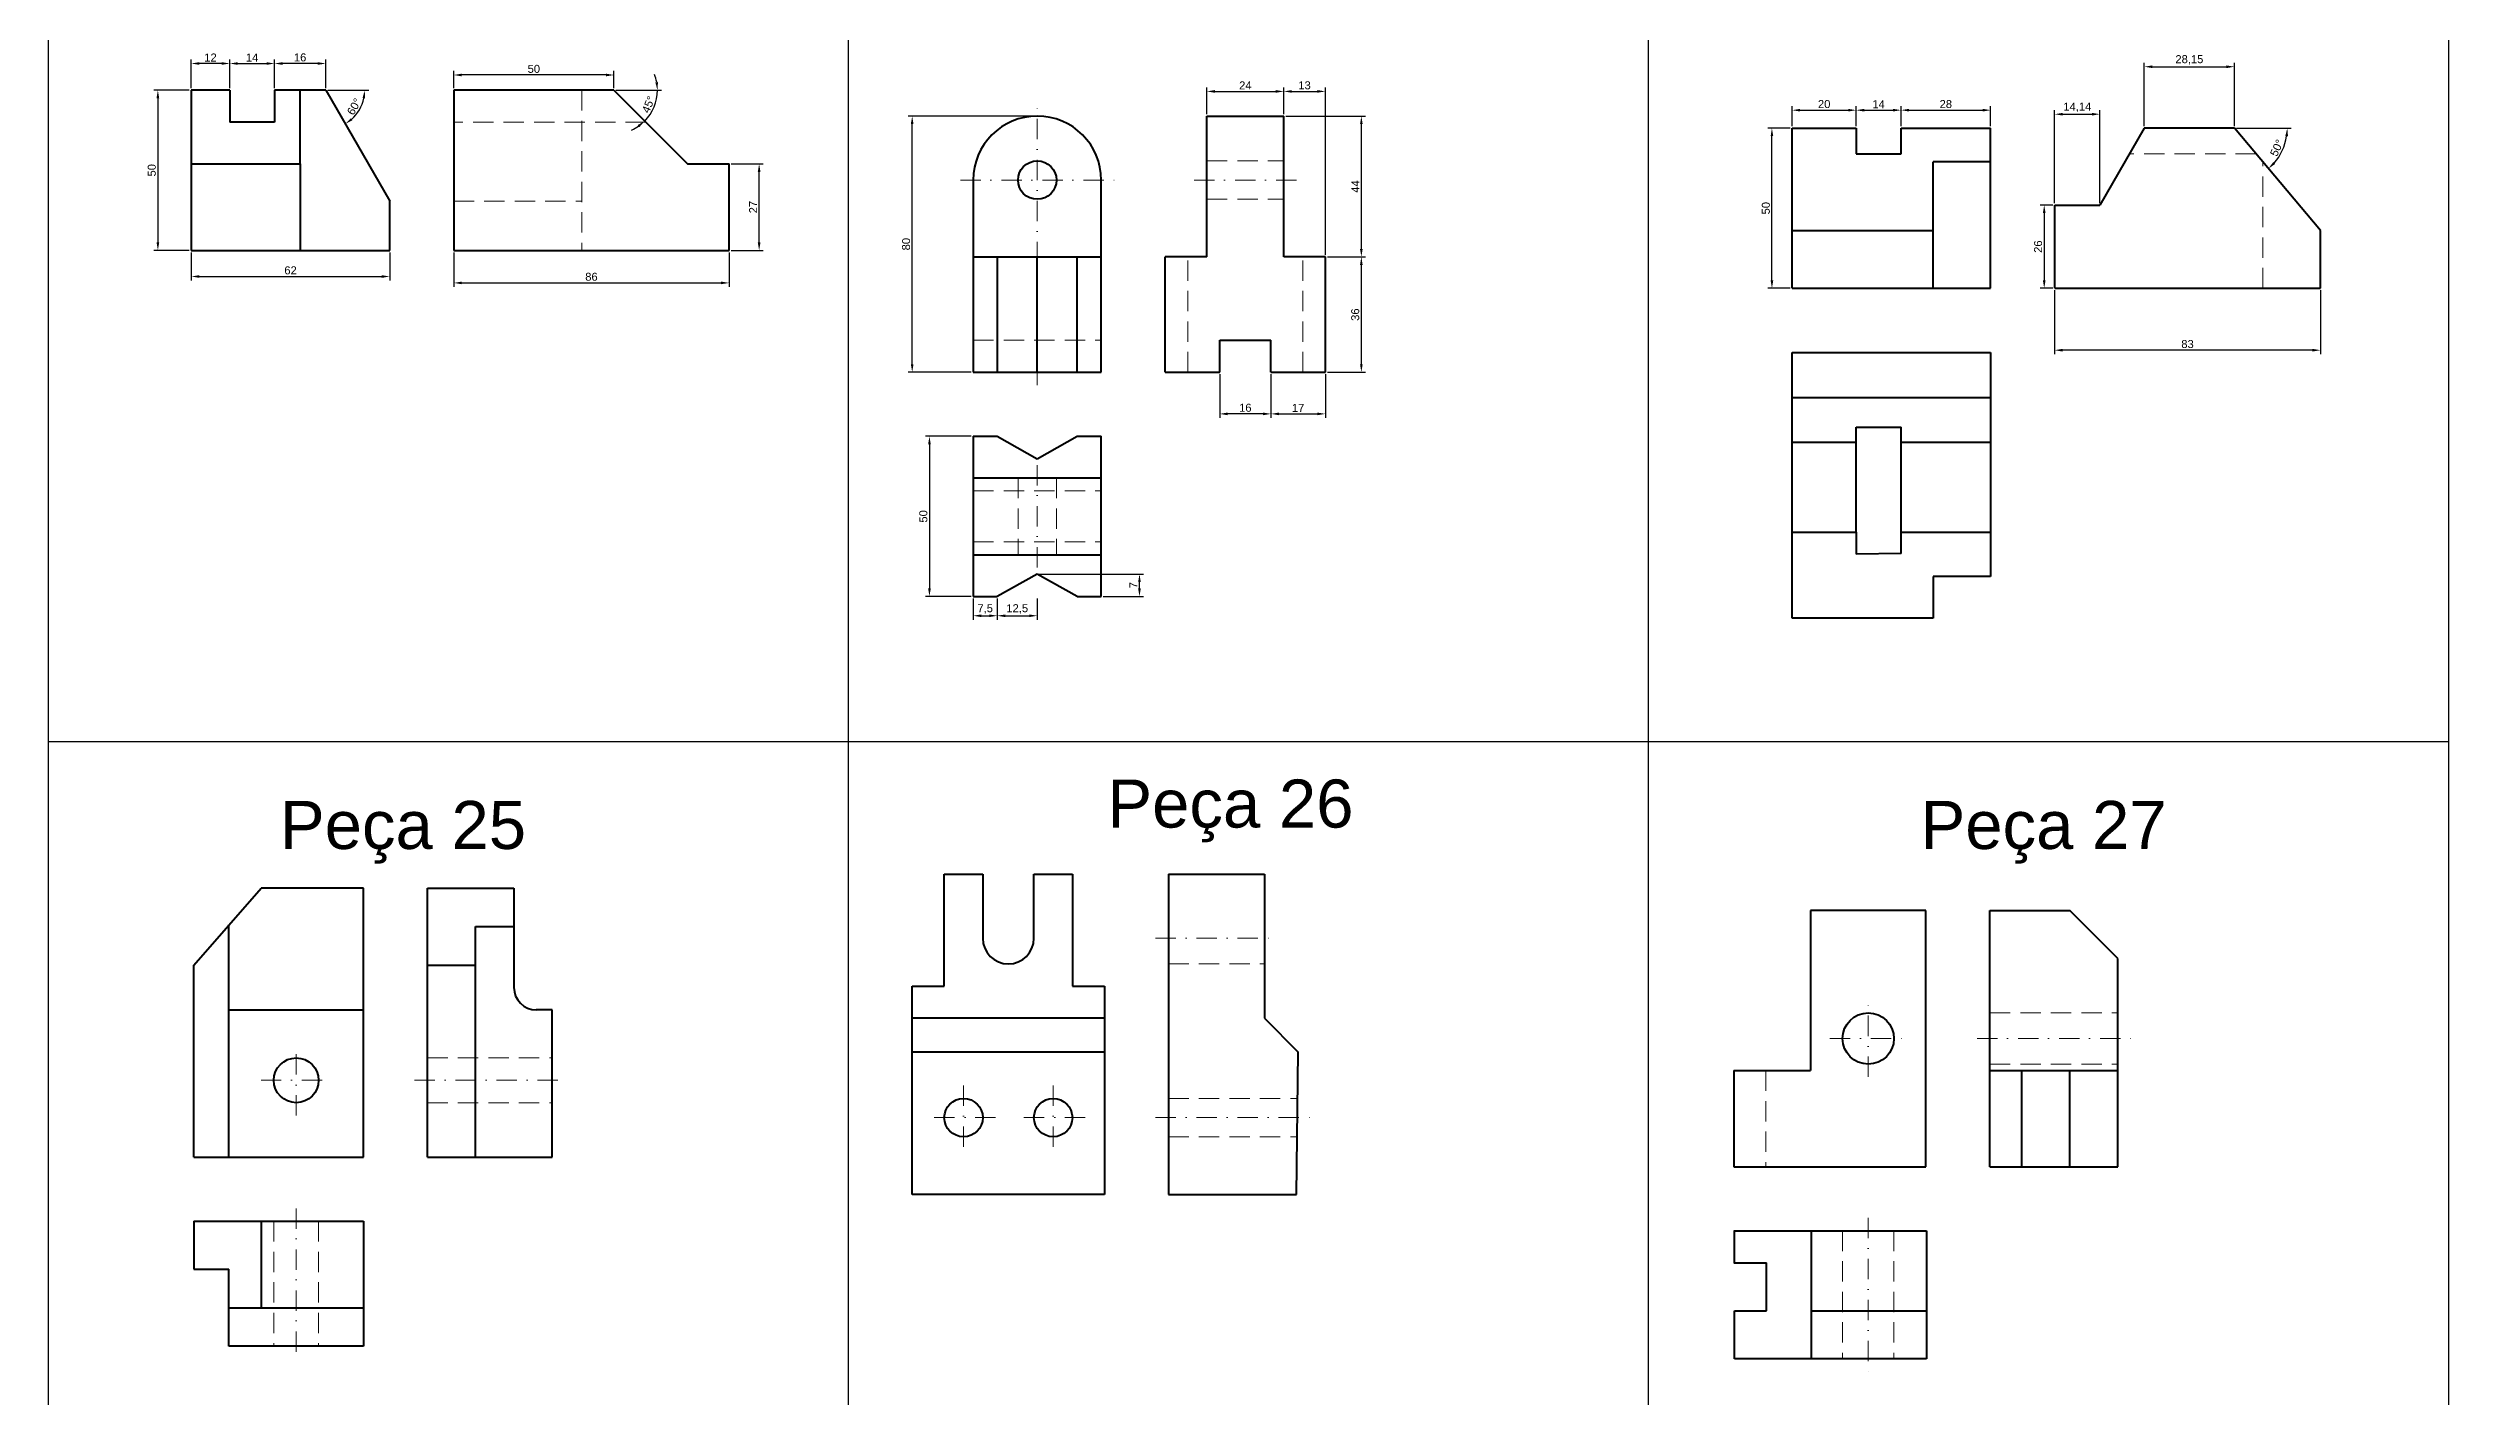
# Model space of a CAD drawing. Header units: millimetres. Extents: x 4747 to 5497, y -1036 to 2514.
# Drawn here: x 4747 to 5497, y 309 to 730 of the extents above; entities that cross this region are included whole.
import ezdxf

# ---------------------------------------------------------------- set-up
doc = ezdxf.new("R2010")
doc.units = ezdxf.units.MM
doc.linetypes.add('DASHDOT2', pattern=[12.7, 6.35, -3.175, 0, -3.175])
doc.linetypes.add('DASHED2', pattern=[9.525, 6.35, -3.175])
for name, color, linetype, lineweight in [('Cotas', 6, 'Continuous', 20), ('Linha de Centro', 20, 'DASHDOT2', 20), ('Outline', 7, 'Continuous', 40)]:
    doc.layers.add(name, color=color, linetype=linetype, lineweight=lineweight)
doc.layers.add('Linha Tracejada', color=131, linetype='DASHED2', lineweight=20, plot=False)
doc.styles.get("Standard").update_dxf_attribs({"font": 'arial.ttf'})
doc.dimstyles.new('ISO-25', dxfattribs={"dimtxt": 2.5, "dimasz": 2.5, "dimexe": 1.25, "dimexo": 0.625, "dimtad": 1, "dimtxsty": 'Standard', "dimcen": 2.5, "dimadec": 0, "dimazin": 0, "dimtfac": 1, "dimtmove": 0, "dimatfit": 3, "dimfxl": 1, "dimarcsym": 0})

# ---------------------------------------------------------------- blocks, each defined once
blk = doc.blocks.new('*D212')
at = {"layer": 'Cotas', "color": 0, "lineweight": -2, "transparency": 16777216}
for p, q in [((4791.61, 717.13), (4780.55, 717.13)), ((4781.8, 714.63), (4781.8, 669.63)), ((4791.61, 667.13), (4780.55, 667.13))]:
    blk.add_line(p, q, dxfattribs=at)
at = {"layer": 'Cotas', "color": 0, "transparency": 16777216}
for points in [[(4781.38, 714.63), (4782.22, 714.63), (4781.8, 717.13)], [(4781.38, 669.63), (4782.22, 669.63), (4781.8, 667.13)]]:
    blk.add_solid(points, dxfattribs=at)
at = {"layer": 'Defpoints', "color": 0, "transparency": 16777216}
for p in [(4792.24, 717.13), (4781.8, 667.13), (4792.24, 667.13)]:
    blk.add_point(p, dxfattribs=at)
at = {"layer": 'Cotas', "color": 0, "transparency": 16777216, "insert": (4779.9, 692.13), "char_height": 2.5, "attachment_point": 5, "rotation": 90}
blk.add_mtext('50', dxfattribs=at)
blk = doc.blocks.new('*D213')
at = {"layer": 'Cotas', "color": 0, "lineweight": -2, "transparency": 16777216}
for p, q in [((4792.24, 717.75), (4792.24, 726.71)), ((4801.74, 725.46), (4794.74, 725.46)), ((4804.24, 717.75), (4804.24, 726.71))]:
    blk.add_line(p, q, dxfattribs=at)
at = {"layer": 'Cotas', "color": 0, "transparency": 16777216}
for points in [[(4794.74, 725.88), (4794.74, 725.05), (4792.24, 725.46)], [(4801.74, 725.88), (4801.74, 725.05), (4804.24, 725.46)]]:
    blk.add_solid(points, dxfattribs=at)
at = {"layer": 'Defpoints', "color": 0, "transparency": 16777216}
for p in [(4792.24, 725.46), (4792.24, 717.13), (4804.24, 717.13)]:
    blk.add_point(p, dxfattribs=at)
at = {"layer": 'Cotas', "color": 0, "transparency": 16777216, "insert": (4798.24, 727.34), "char_height": 2.5, "attachment_point": 5}
blk.add_mtext('12', dxfattribs=at)
blk = doc.blocks.new('*D214')
at = {"layer": 'Cotas', "color": 0, "lineweight": -2, "transparency": 16777216}
for p, q in [((4804.24, 717.75), (4804.24, 726.71)), ((4806.74, 725.46), (4815.74, 725.46)), ((4818.24, 717.75), (4818.24, 726.71))]:
    blk.add_line(p, q, dxfattribs=at)
at = {"layer": 'Cotas', "color": 0, "transparency": 16777216}
for points in [[(4806.74, 725.88), (4806.74, 725.05), (4804.24, 725.46)], [(4815.74, 725.88), (4815.74, 725.05), (4818.24, 725.46)]]:
    blk.add_solid(points, dxfattribs=at)
at = {"layer": 'Defpoints', "color": 0, "transparency": 16777216}
for p in [(4818.24, 725.46), (4804.24, 717.13), (4818.24, 717.13)]:
    blk.add_point(p, dxfattribs=at)
at = {"layer": 'Cotas', "color": 0, "transparency": 16777216, "insert": (4811.24, 727.34), "char_height": 2.5, "attachment_point": 5}
blk.add_mtext('14', dxfattribs=at)
blk = doc.blocks.new('*D215')
at = {"layer": 'Cotas', "color": 0, "lineweight": -2, "transparency": 16777216}
for p, q in [((4818.24, 717.75), (4818.24, 726.71)), ((4831.74, 725.46), (4820.74, 725.46)), ((4834.24, 717.75), (4834.24, 726.71))]:
    blk.add_line(p, q, dxfattribs=at)
at = {"layer": 'Cotas', "color": 0, "transparency": 16777216}
for points in [[(4820.74, 725.88), (4820.74, 725.05), (4818.24, 725.46)], [(4831.74, 725.88), (4831.74, 725.05), (4834.24, 725.46)]]:
    blk.add_solid(points, dxfattribs=at)
at = {"layer": 'Defpoints', "color": 0, "transparency": 16777216}
for p in [(4818.24, 725.46), (4818.24, 717.13), (4834.24, 717.13)]:
    blk.add_point(p, dxfattribs=at)
at = {"layer": 'Cotas', "color": 0, "transparency": 16777216, "insert": (4826.24, 727.36), "char_height": 2.5, "attachment_point": 5}
blk.add_mtext('16', dxfattribs=at)
blk = doc.blocks.new('*D216')
at = {"layer": 'Cotas', "color": 0, "lineweight": -2, "transparency": 16777216}
blk.add_line((4834.86, 717.13), (4847.65, 717.13), dxfattribs=at)
blk.add_arc((4834.24, 717.13), 12.16, 311.80009, 348.19991, dxfattribs=at)
at = {"layer": 'Cotas', "color": 0, "transparency": 16777216}
for points in [[(4845.73, 714.68), (4846.55, 714.6), (4846.4, 717.13)], [(4842.59, 707.72), (4842.1, 708.4), (4840.32, 706.6)]]:
    blk.add_solid(points, dxfattribs=at)
at = {"layer": 'Defpoints', "color": 0, "transparency": 16777216}
for p in [(4818.24, 717.13), (4834.24, 717.13), (4834.24, 717.13), (4843.55, 709.31), (4854.24, 682.49)]:
    blk.add_point(p, dxfattribs=at)
at = {"layer": 'Cotas', "color": 0, "transparency": 16777216, "insert": (4843.12, 712), "char_height": 2.5, "attachment_point": 5, "rotation": 60}
blk.add_mtext('60°', dxfattribs=at)
blk = doc.blocks.new('*D217')
at = {"layer": 'Cotas', "color": 0, "lineweight": -2, "transparency": 16777216}
for p, q in [((4792.24, 666.5), (4792.24, 657.71)), ((4854.24, 666.5), (4854.24, 657.71)), ((4794.74, 658.96), (4851.74, 658.96))]:
    blk.add_line(p, q, dxfattribs=at)
at = {"layer": 'Cotas', "color": 0, "transparency": 16777216}
for points in [[(4794.74, 659.37), (4794.74, 658.54), (4792.24, 658.96)], [(4851.74, 659.37), (4851.74, 658.54), (4854.24, 658.96)]]:
    blk.add_solid(points, dxfattribs=at)
at = {"layer": 'Defpoints', "color": 0, "transparency": 16777216}
for p in [(4792.24, 667.13), (4854.24, 667.13), (4854.24, 658.96)]:
    blk.add_point(p, dxfattribs=at)
at = {"layer": 'Cotas', "color": 0, "transparency": 16777216, "insert": (4823.24, 660.86), "char_height": 2.5, "attachment_point": 5}
blk.add_mtext('62', dxfattribs=at)
blk = doc.blocks.new('*D218')
at = {"layer": 'Cotas', "color": 0, "lineweight": -2, "transparency": 16777216}
for p, q in [((4874.24, 717.75), (4874.24, 723.13)), ((4921.74, 721.88), (4876.74, 721.88)), ((4924.24, 717.75), (4924.24, 723.13))]:
    blk.add_line(p, q, dxfattribs=at)
at = {"layer": 'Cotas', "color": 0, "transparency": 16777216}
for points in [[(4876.74, 722.3), (4876.74, 721.46), (4874.24, 721.88)], [(4921.74, 722.3), (4921.74, 721.46), (4924.24, 721.88)]]:
    blk.add_solid(points, dxfattribs=at)
at = {"layer": 'Defpoints', "color": 0, "transparency": 16777216}
for p in [(4874.24, 721.88), (4874.24, 717.13), (4924.24, 717.13)]:
    blk.add_point(p, dxfattribs=at)
at = {"layer": 'Cotas', "color": 0, "transparency": 16777216, "insert": (4899.24, 723.78), "char_height": 2.5, "attachment_point": 5}
blk.add_mtext('50', dxfattribs=at)
blk = doc.blocks.new('*D219')
at = {"layer": 'Cotas', "color": 0, "lineweight": -2, "transparency": 16777216}
for p, q in [((4874.24, 666.5), (4874.24, 655.71)), ((4960.24, 666.5), (4960.24, 655.71)), ((4876.74, 656.96), (4957.74, 656.96))]:
    blk.add_line(p, q, dxfattribs=at)
at = {"layer": 'Cotas', "color": 0, "transparency": 16777216}
for points in [[(4876.74, 657.38), (4876.74, 656.55), (4874.24, 656.96)], [(4957.74, 657.38), (4957.74, 656.55), (4960.24, 656.96)]]:
    blk.add_solid(points, dxfattribs=at)
at = {"layer": 'Defpoints', "color": 0, "transparency": 16777216}
for p in [(4874.24, 667.13), (4960.24, 667.13), (4960.24, 656.96)]:
    blk.add_point(p, dxfattribs=at)
at = {"layer": 'Cotas', "color": 0, "transparency": 16777216, "insert": (4917.24, 658.87), "char_height": 2.5, "attachment_point": 5}
blk.add_mtext('86', dxfattribs=at)
blk = doc.blocks.new('*D222')
at = {"layer": 'Cotas', "color": 0, "lineweight": -2, "transparency": 16777216}
blk.add_line((4924.86, 717.13), (4939.09, 717.13), dxfattribs=at)
for start, end in [(10.54297, 21.08594), (315, 360), (293.91406, 304.45703)]:
    blk.add_arc((4924.24, 717.13), 13.61, start, end, dxfattribs=at)
at = {"layer": 'Cotas', "color": 0, "transparency": 16777216}
for points in [[(4938.03, 719.66), (4937.2, 719.58), (4937.84, 717.13)], [(4931.67, 706.23), (4932.2, 705.59), (4933.86, 707.51)]]:
    blk.add_solid(points, dxfattribs=at)
at = {"layer": 'Defpoints', "color": 0, "transparency": 16777216}
for p in [(4874.24, 717.13), (4924.24, 717.13), (4924.24, 717.13), (4936.02, 710.32), (4947.24, 694.13)]:
    blk.add_point(p, dxfattribs=at)
at = {"layer": 'Cotas', "color": 0, "transparency": 16777216, "insert": (4935.05, 712.65), "char_height": 2.5, "attachment_point": 5, "rotation": 67.5}
blk.add_mtext('45°', dxfattribs=at)
blk = doc.blocks.new('*D223')
at = {"layer": 'Cotas', "color": 0, "lineweight": -2, "transparency": 16777216}
for p, q in [((4960.86, 694.13), (4970.87, 694.13)), ((4969.62, 669.63), (4969.62, 691.63)), ((4960.86, 667.13), (4970.87, 667.13))]:
    blk.add_line(p, q, dxfattribs=at)
at = {"layer": 'Cotas', "color": 0, "transparency": 16777216}
for points in [[(4969.2, 691.63), (4970.04, 691.63), (4969.62, 694.13)], [(4969.2, 669.63), (4970.04, 669.63), (4969.62, 667.13)]]:
    blk.add_solid(points, dxfattribs=at)
at = {"layer": 'Defpoints', "color": 0, "transparency": 16777216}
for p in [(4960.24, 694.13), (4969.62, 694.13), (4960.24, 667.13)]:
    blk.add_point(p, dxfattribs=at)
at = {"layer": 'Cotas', "color": 0, "transparency": 16777216, "insert": (4967.74, 680.63), "char_height": 2.5, "attachment_point": 5, "rotation": 90}
blk.add_mtext('27', dxfattribs=at)
blk = doc.blocks.new('*D224')
at = {"layer": 'Cotas', "color": 0, "lineweight": -2, "transparency": 16777216}
for p, q in [((5055.87, 709.06), (5016.18, 709.06)), ((5017.43, 631.56), (5017.43, 706.56)), ((5035.87, 629.06), (5016.18, 629.06))]:
    blk.add_line(p, q, dxfattribs=at)
at = {"layer": 'Cotas', "color": 0, "transparency": 16777216}
for points in [[(5017.01, 706.56), (5017.84, 706.56), (5017.43, 709.06)], [(5017.01, 631.56), (5017.84, 631.56), (5017.43, 629.06)]]:
    blk.add_solid(points, dxfattribs=at)
at = {"layer": 'Defpoints', "color": 0, "transparency": 16777216}
for p in [(5017.43, 709.06), (5056.49, 709.06), (5036.49, 629.06)]:
    blk.add_point(p, dxfattribs=at)
at = {"layer": 'Cotas', "color": 0, "transparency": 16777216, "insert": (5015.53, 669.06), "char_height": 2.5, "attachment_point": 5, "rotation": 90}
blk.add_mtext('80', dxfattribs=at)
blk = doc.blocks.new('*D225')
at = {"layer": 'Cotas', "color": 0, "lineweight": -2, "transparency": 16777216}
for p, q in [((5147.12, 665.06), (5158.99, 665.06)), ((5157.74, 631.56), (5157.74, 662.56)), ((5147.12, 629.06), (5158.99, 629.06))]:
    blk.add_line(p, q, dxfattribs=at)
at = {"layer": 'Cotas', "color": 0, "transparency": 16777216}
for points in [[(5157.32, 662.56), (5158.15, 662.56), (5157.74, 665.06)], [(5157.32, 631.56), (5158.15, 631.56), (5157.74, 629.06)]]:
    blk.add_solid(points, dxfattribs=at)
at = {"layer": 'Defpoints', "color": 0, "transparency": 16777216}
for p in [(5146.49, 665.06), (5157.74, 665.06), (5146.49, 629.06)]:
    blk.add_point(p, dxfattribs=at)
at = {"layer": 'Cotas', "color": 0, "transparency": 16777216, "insert": (5155.84, 647.06), "char_height": 2.5, "attachment_point": 5, "rotation": 90}
blk.add_mtext('36', dxfattribs=at)
blk = doc.blocks.new('*D226')
at = {"layer": 'Cotas', "color": 0, "lineweight": -2, "transparency": 16777216}
for p, q in [((5109.49, 709.69), (5109.49, 718)), ((5111.99, 716.75), (5130.99, 716.75)), ((5133.49, 709.69), (5133.49, 718))]:
    blk.add_line(p, q, dxfattribs=at)
at = {"layer": 'Cotas', "color": 0, "transparency": 16777216}
for points in [[(5111.99, 717.17), (5111.99, 716.34), (5109.49, 716.75)], [(5130.99, 717.17), (5130.99, 716.34), (5133.49, 716.75)]]:
    blk.add_solid(points, dxfattribs=at)
at = {"layer": 'Defpoints', "color": 0, "transparency": 16777216}
for p in [(5133.49, 716.75), (5109.49, 709.06), (5133.49, 709.06)]:
    blk.add_point(p, dxfattribs=at)
at = {"layer": 'Cotas', "color": 0, "transparency": 16777216, "insert": (5121.49, 718.63), "char_height": 2.5, "attachment_point": 5}
blk.add_mtext('24', dxfattribs=at)
blk = doc.blocks.new('*D227')
at = {"layer": 'Cotas', "color": 0, "lineweight": -2, "transparency": 16777216}
for p, q in [((5134.12, 709.06), (5158.99, 709.06)), ((5157.74, 667.56), (5157.74, 706.56)), ((5147.12, 665.06), (5158.99, 665.06))]:
    blk.add_line(p, q, dxfattribs=at)
at = {"layer": 'Cotas', "color": 0, "transparency": 16777216}
for points in [[(5157.32, 706.56), (5158.15, 706.56), (5157.74, 709.06)], [(5157.32, 667.56), (5158.15, 667.56), (5157.74, 665.06)]]:
    blk.add_solid(points, dxfattribs=at)
at = {"layer": 'Defpoints', "color": 0, "transparency": 16777216}
for p in [(5133.49, 709.06), (5157.74, 709.06), (5146.49, 665.06)]:
    blk.add_point(p, dxfattribs=at)
at = {"layer": 'Cotas', "color": 0, "transparency": 16777216, "insert": (5155.86, 687.06), "char_height": 2.5, "attachment_point": 5, "rotation": 90}
blk.add_mtext('44', dxfattribs=at)
blk = doc.blocks.new('*D228')
at = {"layer": 'Cotas', "color": 0, "lineweight": -2, "transparency": 16777216}
for p, q in [((5133.49, 709.69), (5133.49, 718)), ((5135.99, 716.75), (5143.99, 716.75)), ((5146.49, 665.69), (5146.49, 718))]:
    blk.add_line(p, q, dxfattribs=at)
at = {"layer": 'Cotas', "color": 0, "transparency": 16777216}
for points in [[(5135.99, 717.17), (5135.99, 716.34), (5133.49, 716.75)], [(5143.99, 717.17), (5143.99, 716.34), (5146.49, 716.75)]]:
    blk.add_solid(points, dxfattribs=at)
at = {"layer": 'Defpoints', "color": 0, "transparency": 16777216}
for p in [(5146.49, 716.75), (5133.49, 709.06), (5146.49, 665.06)]:
    blk.add_point(p, dxfattribs=at)
at = {"layer": 'Cotas', "color": 0, "transparency": 16777216, "insert": (5139.99, 718.65), "char_height": 2.5, "attachment_point": 5}
blk.add_mtext('13', dxfattribs=at)
blk = doc.blocks.new('*D229')
at = {"layer": 'Cotas', "color": 0, "lineweight": -2, "transparency": 16777216}
for p, q in [((5129.49, 628.44), (5129.49, 614.81)), ((5146.49, 628.44), (5146.49, 614.81)), ((5131.99, 616.06), (5143.99, 616.06))]:
    blk.add_line(p, q, dxfattribs=at)
at = {"layer": 'Cotas', "color": 0, "transparency": 16777216}
for points in [[(5131.99, 616.48), (5131.99, 615.65), (5129.49, 616.06)], [(5143.99, 616.48), (5143.99, 615.65), (5146.49, 616.06)]]:
    blk.add_solid(points, dxfattribs=at)
at = {"layer": 'Defpoints', "color": 0, "transparency": 16777216}
for p in [(5129.49, 629.06), (5146.49, 629.06), (5146.49, 616.06)]:
    blk.add_point(p, dxfattribs=at)
at = {"layer": 'Cotas', "color": 0, "transparency": 16777216, "insert": (5137.99, 617.94), "char_height": 2.5, "attachment_point": 5}
blk.add_mtext('17', dxfattribs=at)
blk = doc.blocks.new('*D230')
at = {"layer": 'Cotas', "color": 0, "lineweight": -2, "transparency": 16777216}
for p, q in [((5113.49, 628.44), (5113.49, 614.81)), ((5129.49, 628.44), (5129.49, 614.81)), ((5126.99, 616.06), (5115.99, 616.06))]:
    blk.add_line(p, q, dxfattribs=at)
at = {"layer": 'Cotas', "color": 0, "transparency": 16777216}
for points in [[(5115.99, 616.48), (5115.99, 615.65), (5113.49, 616.06)], [(5126.99, 616.48), (5126.99, 615.65), (5129.49, 616.06)]]:
    blk.add_solid(points, dxfattribs=at)
at = {"layer": 'Defpoints', "color": 0, "transparency": 16777216}
for p in [(5113.49, 629.06), (5129.49, 629.06), (5113.49, 616.06)]:
    blk.add_point(p, dxfattribs=at)
at = {"layer": 'Cotas', "color": 0, "transparency": 16777216, "insert": (5121.49, 617.96), "char_height": 2.5, "attachment_point": 5}
blk.add_mtext('16', dxfattribs=at)
blk = doc.blocks.new('*D231')
at = {"layer": 'Cotas', "color": 0, "lineweight": -2, "transparency": 16777216}
for p, q in [((5035.87, 609.06), (5021.57, 609.06)), ((5022.82, 606.56), (5022.82, 561.56)), ((5035.87, 559.06), (5021.57, 559.06))]:
    blk.add_line(p, q, dxfattribs=at)
at = {"layer": 'Cotas', "color": 0, "transparency": 16777216}
for points in [[(5022.4, 606.56), (5023.24, 606.56), (5022.82, 609.06)], [(5022.4, 561.56), (5023.24, 561.56), (5022.82, 559.06)]]:
    blk.add_solid(points, dxfattribs=at)
at = {"layer": 'Defpoints', "color": 0, "transparency": 16777216}
for p in [(5036.49, 609.06), (5022.82, 559.06), (5036.49, 559.06)]:
    blk.add_point(p, dxfattribs=at)
at = {"layer": 'Cotas', "color": 0, "transparency": 16777216, "insert": (5020.92, 584.06), "char_height": 2.5, "attachment_point": 5, "rotation": 90}
blk.add_mtext('50', dxfattribs=at)
blk = doc.blocks.new('*D232')
at = {"layer": 'Cotas', "color": 0, "lineweight": -2, "transparency": 16777216}
for p, q in [((5036.49, 558.44), (5036.49, 551.78)), ((5043.99, 558.44), (5043.99, 551.78)), ((5038.99, 553.03), (5041.49, 553.03))]:
    blk.add_line(p, q, dxfattribs=at)
at = {"layer": 'Cotas', "color": 0, "transparency": 16777216}
for points in [[(5038.99, 553.44), (5038.99, 552.61), (5036.49, 553.03)], [(5041.49, 553.44), (5041.49, 552.61), (5043.99, 553.03)]]:
    blk.add_solid(points, dxfattribs=at)
at = {"layer": 'Defpoints', "color": 0, "transparency": 16777216}
for p in [(5036.49, 559.06), (5043.99, 559.06), (5043.99, 553.03)]:
    blk.add_point(p, dxfattribs=at)
at = {"layer": 'Cotas', "color": 0, "transparency": 16777216, "insert": (5040.24, 555.15), "char_height": 2.5, "attachment_point": 5}
blk.add_mtext('7,5', dxfattribs=at)
blk = doc.blocks.new('*D234')
at = {"layer": 'Cotas', "color": 0, "lineweight": -2, "transparency": 16777216}
for p, q in [((5057.12, 566.06), (5089.68, 566.06)), ((5088.43, 561.56), (5088.43, 563.56)), ((5077.12, 559.06), (5089.68, 559.06))]:
    blk.add_line(p, q, dxfattribs=at)
at = {"layer": 'Cotas', "color": 0, "transparency": 16777216}
for points in [[(5088.01, 563.56), (5088.84, 563.56), (5088.43, 566.06)], [(5088.01, 561.56), (5088.84, 561.56), (5088.43, 559.06)]]:
    blk.add_solid(points, dxfattribs=at)
at = {"layer": 'Defpoints', "color": 0, "transparency": 16777216}
for p in [(5056.49, 566.06), (5088.43, 566.06), (5076.49, 559.06)]:
    blk.add_point(p, dxfattribs=at)
at = {"layer": 'Cotas', "color": 0, "transparency": 16777216, "insert": (5086.55, 562.56), "char_height": 2.5, "attachment_point": 5, "rotation": 90}
blk.add_mtext('7', dxfattribs=at)
blk = doc.blocks.new('*D235')
at = {"layer": 'Cotas', "color": 0, "lineweight": -2, "transparency": 16777216}
for p, q in [((5043.99, 558.44), (5043.99, 551.78)), ((5056.49, 558.44), (5056.49, 551.78)), ((5046.49, 553.03), (5053.99, 553.03))]:
    blk.add_line(p, q, dxfattribs=at)
at = {"layer": 'Cotas', "color": 0, "transparency": 16777216}
for points in [[(5046.49, 553.44), (5046.49, 552.61), (5043.99, 553.03)], [(5053.99, 553.44), (5053.99, 552.61), (5056.49, 553.03)]]:
    blk.add_solid(points, dxfattribs=at)
at = {"layer": 'Defpoints', "color": 0, "transparency": 16777216}
for p in [(5043.99, 559.06), (5056.49, 559.06), (5056.49, 553.03)]:
    blk.add_point(p, dxfattribs=at)
at = {"layer": 'Cotas', "color": 0, "transparency": 16777216, "insert": (5050.24, 555.15), "char_height": 2.5, "attachment_point": 5}
blk.add_mtext('12,5', dxfattribs=at)
blk = doc.blocks.new('*D236')
at = {"layer": 'Cotas', "color": 0, "lineweight": -2, "transparency": 16777216}
for p, q in [((5291.69, 705.28), (5284.74, 705.28)), ((5285.99, 657.78), (5285.99, 702.78)), ((5291.69, 655.28), (5284.74, 655.28))]:
    blk.add_line(p, q, dxfattribs=at)
at = {"layer": 'Cotas', "color": 0, "transparency": 16777216}
for points in [[(5285.58, 702.78), (5286.41, 702.78), (5285.99, 705.28)], [(5285.58, 657.78), (5286.41, 657.78), (5285.99, 655.28)]]:
    blk.add_solid(points, dxfattribs=at)
at = {"layer": 'Defpoints', "color": 0, "transparency": 16777216}
for p in [(5285.99, 705.28), (5292.31, 705.28), (5292.31, 655.28)]:
    blk.add_point(p, dxfattribs=at)
at = {"layer": 'Cotas', "color": 0, "transparency": 16777216, "insert": (5284.09, 680.28), "char_height": 2.5, "attachment_point": 5, "rotation": 90}
blk.add_mtext('50', dxfattribs=at)
blk = doc.blocks.new('*D237')
at = {"layer": 'Cotas', "color": 0, "lineweight": -2, "transparency": 16777216}
for p, q in [((5292.31, 705.9), (5292.31, 712.14)), ((5294.81, 710.89), (5309.81, 710.89)), ((5312.31, 705.9), (5312.31, 712.14))]:
    blk.add_line(p, q, dxfattribs=at)
at = {"layer": 'Cotas', "color": 0, "transparency": 16777216}
for points in [[(5294.81, 711.31), (5294.81, 710.48), (5292.31, 710.89)], [(5309.81, 711.31), (5309.81, 710.48), (5312.31, 710.89)]]:
    blk.add_solid(points, dxfattribs=at)
at = {"layer": 'Defpoints', "color": 0, "transparency": 16777216}
for p in [(5292.31, 705.28), (5312.31, 710.89), (5312.31, 705.28)]:
    blk.add_point(p, dxfattribs=at)
at = {"layer": 'Cotas', "color": 0, "transparency": 16777216, "insert": (5302.31, 712.79), "char_height": 2.5, "attachment_point": 5}
blk.add_mtext('20', dxfattribs=at)
blk = doc.blocks.new('*D238')
at = {"layer": 'Cotas', "color": 0, "lineweight": -2, "transparency": 16777216}
for p, q in [((5312.31, 705.9), (5312.31, 712.14)), ((5314.81, 710.89), (5323.81, 710.89)), ((5326.31, 705.9), (5326.31, 712.14))]:
    blk.add_line(p, q, dxfattribs=at)
at = {"layer": 'Cotas', "color": 0, "transparency": 16777216}
for points in [[(5314.81, 711.31), (5314.81, 710.48), (5312.31, 710.89)], [(5323.81, 711.31), (5323.81, 710.48), (5326.31, 710.89)]]:
    blk.add_solid(points, dxfattribs=at)
at = {"layer": 'Defpoints', "color": 0, "transparency": 16777216}
for p in [(5312.31, 705.28), (5326.31, 710.89), (5326.31, 705.28)]:
    blk.add_point(p, dxfattribs=at)
at = {"layer": 'Cotas', "color": 0, "transparency": 16777216, "insert": (5319.31, 712.77), "char_height": 2.5, "attachment_point": 5}
blk.add_mtext('14', dxfattribs=at)
blk = doc.blocks.new('*D239')
at = {"layer": 'Cotas', "color": 0, "lineweight": -2, "transparency": 16777216}
for p, q in [((5326.31, 705.9), (5326.31, 712.14)), ((5328.81, 710.89), (5351.81, 710.89)), ((5354.31, 705.9), (5354.31, 712.14))]:
    blk.add_line(p, q, dxfattribs=at)
at = {"layer": 'Cotas', "color": 0, "transparency": 16777216}
for points in [[(5328.81, 711.31), (5328.81, 710.48), (5326.31, 710.89)], [(5351.81, 711.31), (5351.81, 710.48), (5354.31, 710.89)]]:
    blk.add_solid(points, dxfattribs=at)
at = {"layer": 'Defpoints', "color": 0, "transparency": 16777216}
for p in [(5326.31, 705.28), (5354.31, 710.89), (5354.31, 705.28)]:
    blk.add_point(p, dxfattribs=at)
at = {"layer": 'Cotas', "color": 0, "transparency": 16777216, "insert": (5340.31, 712.79), "char_height": 2.5, "attachment_point": 5}
blk.add_mtext('28', dxfattribs=at)
blk = doc.blocks.new('*D240')
at = {"layer": 'Cotas', "color": 0, "lineweight": -2, "transparency": 16777216}
for p, q in [((5402.31, 705.9), (5402.31, 725.71)), ((5404.81, 724.46), (5427.96, 724.46)), ((5430.46, 705.9), (5430.46, 725.71))]:
    blk.add_line(p, q, dxfattribs=at)
at = {"layer": 'Cotas', "color": 0, "transparency": 16777216}
for points in [[(5404.81, 724.87), (5404.81, 724.04), (5402.31, 724.46)], [(5427.96, 724.87), (5427.96, 724.04), (5430.46, 724.46)]]:
    blk.add_solid(points, dxfattribs=at)
at = {"layer": 'Defpoints', "color": 0, "transparency": 16777216}
for p in [(5430.46, 724.46), (5402.31, 705.28), (5430.46, 705.28)]:
    blk.add_point(p, dxfattribs=at)
at = {"layer": 'Cotas', "color": 0, "transparency": 16777216, "insert": (5416.39, 726.59), "char_height": 2.5, "attachment_point": 5}
blk.add_mtext('28,15', dxfattribs=at)
blk = doc.blocks.new('*D243')
at = {"layer": 'Cotas', "color": 0, "lineweight": -2, "transparency": 16777216}
blk.add_line((5431.09, 705.28), (5448.23, 705.28), dxfattribs=at)
blk.add_arc((5430.46, 705.28), 16.51, 318.68305, 351.31695, dxfattribs=at)
at = {"layer": 'Cotas', "color": 0, "transparency": 16777216}
for points in [[(5446.37, 702.82), (5447.2, 702.76), (5446.98, 705.28)], [(5443.16, 694.08), (5442.57, 694.68), (5441.08, 692.63)]]:
    blk.add_solid(points, dxfattribs=at)
at = {"layer": 'Defpoints', "color": 0, "transparency": 16777216}
for p in [(5402.31, 705.28), (5430.46, 705.28), (5430.46, 705.28), (5444.26, 696.21), (5457.31, 673.28)]:
    blk.add_point(p, dxfattribs=at)
at = {"layer": 'Cotas', "color": 0, "transparency": 16777216, "insert": (5443.71, 699.11), "char_height": 2.5, "attachment_point": 5, "rotation": 65}
blk.add_mtext('50°', dxfattribs=at)
blk = doc.blocks.new('*D244')
at = {"layer": 'Cotas', "color": 0, "lineweight": -2, "transparency": 16777216}
for p, q in [((5373.69, 681.28), (5369.79, 681.28)), ((5371.04, 678.78), (5371.04, 657.78)), ((5373.69, 655.28), (5369.79, 655.28))]:
    blk.add_line(p, q, dxfattribs=at)
at = {"layer": 'Cotas', "color": 0, "transparency": 16777216}
for points in [[(5370.63, 678.78), (5371.46, 678.78), (5371.04, 681.28)], [(5370.63, 657.78), (5371.46, 657.78), (5371.04, 655.28)]]:
    blk.add_solid(points, dxfattribs=at)
at = {"layer": 'Defpoints', "color": 0, "transparency": 16777216}
for p in [(5374.31, 681.28), (5371.04, 655.28), (5374.31, 655.28)]:
    blk.add_point(p, dxfattribs=at)
at = {"layer": 'Cotas', "color": 0, "transparency": 16777216, "insert": (5369.14, 668.28), "char_height": 2.5, "attachment_point": 5, "rotation": 90}
blk.add_mtext('26', dxfattribs=at)
blk = doc.blocks.new('*D245')
at = {"layer": 'Cotas', "color": 0, "lineweight": -2, "transparency": 16777216}
for p, q in [((5374.31, 654.65), (5374.31, 634.7)), ((5457.31, 654.65), (5457.31, 634.7)), ((5454.81, 635.95), (5376.81, 635.95))]:
    blk.add_line(p, q, dxfattribs=at)
at = {"layer": 'Cotas', "color": 0, "transparency": 16777216}
for points in [[(5376.81, 636.37), (5376.81, 635.53), (5374.31, 635.95)], [(5454.81, 636.37), (5454.81, 635.53), (5457.31, 635.95)]]:
    blk.add_solid(points, dxfattribs=at)
at = {"layer": 'Defpoints', "color": 0, "transparency": 16777216}
for p in [(5374.31, 655.28), (5457.31, 655.28), (5374.31, 635.95)]:
    blk.add_point(p, dxfattribs=at)
at = {"layer": 'Cotas', "color": 0, "transparency": 16777216, "insert": (5415.81, 637.85), "char_height": 2.5, "attachment_point": 5}
blk.add_mtext('83', dxfattribs=at)
blk = doc.blocks.new('*D246')
at = {"layer": 'Cotas', "color": 0, "lineweight": -2, "transparency": 16777216}
for p, q in [((5374.31, 681.9), (5374.31, 710.89)), ((5376.81, 709.64), (5385.96, 709.64)), ((5388.46, 681.9), (5388.46, 710.89))]:
    blk.add_line(p, q, dxfattribs=at)
at = {"layer": 'Cotas', "color": 0, "transparency": 16777216}
for points in [[(5376.81, 710.05), (5376.81, 709.22), (5374.31, 709.64)], [(5385.96, 710.05), (5385.96, 709.22), (5388.46, 709.64)]]:
    blk.add_solid(points, dxfattribs=at)
at = {"layer": 'Defpoints', "color": 0, "transparency": 16777216}
for p in [(5388.46, 709.64), (5374.31, 681.28), (5388.46, 681.28)]:
    blk.add_point(p, dxfattribs=at)
at = {"layer": 'Cotas', "color": 0, "transparency": 16777216, "insert": (5381.39, 711.77), "char_height": 2.5, "attachment_point": 5}
blk.add_mtext('14,14', dxfattribs=at)

msp = doc.modelspace()

# ---------------------------------------------------------------- linework, layer by layer
for p, q in [((4747.484, 763.772), (4747.484, 513.772)), ((4997.484, 513.772), (4997.484, 763.772)), ((5247.484, 513.772), (5247.484, 763.772)), ((5497.484, 513.772), (5497.484, 763.772)), ((4747.484, 513.772), (4997.484, 513.772)), ((4747.484, 513.772), (4747.484, 263.772)), ((4997.484, 513.772), (5247.484, 513.772)), ((4997.484, 263.772), (4997.484, 513.772)), ((5247.484, 513.772), (5497.484, 513.772)), ((5247.484, 263.772), (5247.484, 513.772)), ((5497.484, 263.772), (5497.484, 513.772))]:
    msp.add_line(p, q)
at = {"layer": 'Linha de Centro'}
for p, q in [((5056.494, 625.061), (5056.494, 713.061)), ((5032.494, 689.061), (5080.494, 689.061)), ((5105.494, 689.061), (5137.494, 689.061)), ((5056.494, 600.061), (5056.494, 568.061)), ((5093.467, 452.328), (5131.467, 452.328)), ((5316.082, 409.01), (5316.082, 433.01)), ((5304.082, 421.01), (5328.082, 421.01)), ((5350.082, 421.01), (5398.082, 421.01)), ((4825.014, 396.974), (4825.014, 418.974)), ((4814.014, 407.974), (4836.014, 407.974)), ((4862.014, 407.974), (4909.014, 407.974)), ((5033.467, 406.328), (5033.467, 386.328)), ((5061.467, 406.328), (5061.467, 386.328)), ((5043.467, 396.328), (5023.467, 396.328)), ((5071.467, 396.328), (5051.467, 396.328)), ((5093.467, 396.328), (5141.764, 396.328)), ((4825.014, 367.974), (4825.014, 320.974)), ((5316.082, 365.01), (5316.082, 317.01))]:
    msp.add_line(p, q, dxfattribs=at)
at = {"layer": 'Linha Tracejada'}
for p, q in [((4914.236, 717.128), (4914.236, 667.128)), ((4934.236, 707.128), (4874.236, 707.128)), ((5109.494, 695.061), (5133.494, 695.061)), ((5437.176, 697.28), (5397.696, 697.28)), ((5439.314, 655.28), (5439.314, 694.731)), ((5109.494, 683.061), (5133.494, 683.061)), ((4874.236, 682.486), (4914.236, 682.486)), ((5103.494, 629.061), (5103.494, 665.061)), ((5139.494, 629.061), (5139.494, 665.061)), ((5036.494, 639.061), (5076.494, 639.061)), ((5050.494, 596.061), (5050.494, 572.061)), ((5062.494, 596.061), (5062.494, 572.061)), ((5036.494, 592.061), (5076.494, 592.061)), ((5036.494, 576.061), (5076.494, 576.061)), ((5097.467, 444.328), (5127.467, 444.328)), ((5354.082, 429.01), (5394.082, 429.01)), ((4866.014, 414.974), (4905.014, 414.974)), ((5354.082, 413.01), (5394.082, 413.01)), ((5284.082, 411.01), (5284.082, 381.01)), ((4866.014, 400.974), (4905.014, 400.974)), ((5097.467, 402.328), (5137.839, 402.328)), ((5097.467, 390.328), (5137.69, 390.328)), ((4818.014, 363.974), (4818.014, 324.974)), ((4832.014, 363.974), (4832.014, 324.974)), ((5308.082, 361.01), (5308.082, 321.01)), ((5324.082, 361.01), (5324.082, 321.01))]:
    msp.add_line(p, q, dxfattribs=at)
at = {"layer": 'Outline'}
for p, q in [((4792.236, 717.128), (4792.236, 667.128)), ((4804.236, 717.128), (4792.236, 717.128)), ((4804.236, 717.128), (4804.236, 707.128)), ((4834.236, 717.128), (4818.236, 717.128)), ((4818.236, 717.128), (4818.236, 707.128)), ((4826.236, 694.128), (4826.236, 717.128)), ((4834.236, 717.128), (4854.236, 682.486)), ((4874.236, 717.128), (4874.236, 667.128)), ((4924.236, 717.128), (4874.236, 717.128)), ((4924.236, 717.128), (4947.236, 694.128)), ((4818.236, 707.128), (4804.236, 707.128)), ((5109.494, 709.061), (5133.494, 709.061)), ((5109.494, 665.061), (5109.494, 709.061)), ((5133.494, 665.061), (5133.494, 709.061)), ((5292.314, 655.28), (5292.314, 705.28)), ((5292.314, 705.28), (5312.314, 705.28)), ((5312.314, 705.28), (5312.314, 697.28)), ((5326.314, 697.28), (5326.314, 705.28)), ((5326.314, 705.28), (5354.314, 705.28)), ((5354.314, 655.28), (5354.314, 705.28)), ((5402.314, 705.28), (5388.458, 681.28)), ((5430.463, 705.28), (5402.314, 705.28)), ((5457.314, 673.28), (5430.463, 705.28)), ((4792.236, 694.128), (4826.236, 694.128)), ((4826.236, 694.128), (4826.236, 667.128)), ((4947.236, 694.128), (4960.236, 694.128)), ((4960.236, 667.128), (4960.236, 694.128)), ((5312.314, 697.28), (5326.314, 697.28)), ((5354.314, 694.731), (5336.314, 694.731)), ((5336.314, 673.28), (5336.314, 694.731)), ((5036.494, 689.061), (5036.494, 629.061)), ((5076.494, 629.061), (5076.494, 689.061)), ((4854.236, 667.128), (4854.236, 682.486)), ((5374.314, 655.28), (5374.314, 681.28)), ((5374.314, 681.28), (5388.458, 681.28)), ((5292.314, 673.28), (5336.314, 673.28)), ((5336.314, 655.28), (5336.314, 673.28)), ((5457.314, 655.28), (5457.314, 673.28)), ((4792.236, 667.128), (4854.236, 667.128)), ((4874.236, 667.128), (4960.236, 667.128)), ((5036.494, 665.061), (5076.494, 665.061)), ((5043.994, 665.061), (5043.994, 629.061)), ((5056.494, 629.061), (5056.494, 665.061)), ((5068.994, 629.061), (5068.994, 665.061)), ((5096.494, 629.061), (5096.494, 665.061)), ((5109.494, 665.061), (5096.494, 665.061)), ((5146.494, 665.061), (5133.494, 665.061)), ((5146.494, 629.061), (5146.494, 665.061)), ((5292.314, 655.28), (5354.314, 655.28)), ((5374.314, 655.28), (5457.314, 655.28)), ((5113.494, 629.061), (5113.494, 639.061)), ((5113.494, 639.061), (5129.494, 639.061)), ((5129.494, 629.061), (5129.494, 639.061)), ((5292.314, 635.28), (5354.314, 635.28)), ((5292.314, 552.28), (5292.314, 635.28)), ((5354.314, 635.28), (5354.314, 565.28)), ((5036.494, 629.061), (5076.494, 629.061)), ((5096.494, 629.061), (5113.494, 629.061)), ((5129.494, 629.061), (5146.494, 629.061)), ((5292.314, 621.136), (5354.314, 621.136)), ((5036.494, 609.061), (5043.994, 609.061)), ((5036.494, 609.061), (5036.494, 559.061)), ((5043.994, 609.061), (5056.494, 602.061)), ((5056.494, 602.061), (5068.994, 609.061)), ((5068.994, 609.061), (5076.494, 609.061)), ((5076.494, 559.061), (5076.494, 609.061)), ((5312.314, 579.131), (5312.314, 611.899)), ((5312.314, 611.899), (5326.314, 611.899)), ((5326.314, 572.418), (5326.314, 611.899)), ((5292.314, 607.28), (5312.314, 607.28)), ((5326.314, 607.28), (5354.314, 607.28)), ((5036.494, 596.061), (5076.494, 596.061)), ((5292.314, 579.131), (5312.314, 579.131)), ((5312.314, 579.131), (5312.314, 572.267)), ((5326.314, 579.131), (5354.314, 579.131)), ((5036.494, 572.061), (5076.494, 572.061)), ((5326.314, 572.418), (5312.314, 572.267)), ((5056.494, 566.061), (5043.994, 559.061)), ((5068.994, 559.061), (5056.494, 566.061)), ((5336.314, 565.28), (5336.314, 552.28)), ((5354.314, 565.28), (5336.314, 565.28)), ((5036.494, 559.061), (5043.994, 559.061)), ((5068.994, 559.061), (5076.494, 559.061)), ((5336.314, 552.28), (5292.314, 552.28)), ((4793.014, 443.974), (4814.014, 467.974)), ((4846.014, 467.974), (4814.014, 467.974)), ((4846.014, 383.974), (4846.014, 467.974)), ((4866.014, 383.974), (4866.014, 467.974)), ((4866.014, 467.974), (4893.014, 467.974)), ((4893.014, 467.974), (4893.014, 436.974)), ((5027.467, 437.328), (5027.467, 472.328)), ((5027.467, 472.328), (5039.467, 472.328)), ((5039.467, 472.328), (5039.467, 452.328)), ((5055.467, 452.328), (5055.467, 472.328)), ((5055.467, 472.328), (5067.467, 472.328)), ((5067.467, 472.328), (5067.467, 437.328)), ((5097.467, 472.328), (5097.467, 372.328)), ((5097.467, 472.328), (5127.467, 472.328)), ((5127.467, 472.328), (5127.467, 427.328)), ((5334.082, 461.01), (5298.082, 461.01)), ((5298.082, 461.01), (5298.082, 411.01)), ((5334.082, 381.01), (5334.082, 461.01)), ((5354.082, 381.01), (5354.082, 461.01)), ((5354.082, 461.01), (5379.082, 461.01)), ((5394.082, 446.01), (5379.082, 461.01)), ((4803.514, 455.974), (4804.014, 455.974)), ((4804.014, 383.974), (4804.014, 456.545)), ((4881.014, 383.974), (4881.014, 455.974)), ((4881.014, 455.974), (4893.014, 455.974)), ((4793.014, 383.974), (4793.014, 443.974)), ((4866.014, 443.974), (4881.014, 443.974)), ((5394.082, 381.01), (5394.082, 446.01)), ((5017.467, 372.328), (5017.467, 437.328)), ((5017.467, 437.328), (5027.467, 437.328)), ((5067.467, 437.328), (5077.467, 437.328)), ((5077.467, 437.328), (5077.467, 372.328)), ((4804.014, 429.974), (4846.014, 429.974)), ((4905.014, 429.974), (4900.014, 429.974)), ((4905.014, 383.974), (4905.014, 429.974)), ((5077.467, 427.328), (5017.467, 427.328)), ((5127.467, 427.328), (5138.018, 416.777)), ((5077.467, 416.777), (5017.467, 416.777)), ((5137.467, 372.328), (5138.018, 416.777)), ((5274.082, 411.01), (5274.082, 381.01)), ((5274.082, 411.01), (5298.082, 411.01)), ((5354.082, 411.01), (5394.082, 411.01)), ((5364.082, 381.01), (5364.082, 411.01)), ((5379.082, 381.01), (5379.082, 411.01)), ((4793.014, 383.974), (4846.014, 383.974)), ((4866.014, 383.974), (4905.014, 383.974)), ((5274.082, 381.01), (5334.082, 381.01)), ((5354.082, 381.01), (5394.082, 381.01)), ((5077.467, 372.328), (5017.467, 372.328)), ((5097.467, 372.328), (5137.467, 372.328)), ((4793.014, 363.974), (4846.014, 363.974)), ((4793.014, 363.974), (4793.014, 348.974)), ((4814.014, 363.974), (4814.014, 336.974)), ((4846.014, 363.974), (4846.014, 324.974)), ((5274.082, 361.01), (5274.274, 361.01)), ((5274.274, 361.01), (5334.274, 361.01)), ((5274.274, 351.01), (5274.274, 361.01)), ((5298.274, 361.01), (5298.274, 321.01)), ((5334.274, 361.01), (5334.274, 321.01)), ((4793.014, 348.974), (4804.014, 348.974)), ((4804.014, 324.974), (4804.014, 348.974)), ((5274.082, 351.01), (5274.274, 351.01)), ((5274.274, 351.01), (5284.274, 351.01)), ((5284.274, 336.01), (5284.274, 351.01)), ((4804.014, 336.974), (4846.014, 336.974)), ((5274.274, 321.01), (5274.274, 336.01)), ((5274.274, 336.01), (5284.274, 336.01)), ((5298.274, 336.01), (5334.274, 336.01)), ((4846.014, 324.974), (4804.014, 324.974)), ((5334.274, 321.01), (5274.274, 321.01))]:
    msp.add_line(p, q, dxfattribs=at)
for centre, radius in [((5056.494, 689.061), 6), ((5316.082, 421.01), 8), ((4825.014, 407.974), 7), ((5033.467, 396.328), 6), ((5061.467, 396.328), 6)]:
    msp.add_circle(centre, radius, dxfattribs=at)
for centre, radius, start, end in [((5056.494, 689.061), 20, 0, 180), ((5047.467, 452.328), 8, 180, 0), ((4900.014, 436.974), 7, 180, 270)]:
    msp.add_arc(centre, radius, start, end, dxfattribs=at)

# ---------------------------------------------------------------- texts
at = {"layer": 'Outline', "char_height": 15, "attachment_point": 1}
for s, insert in [('Peça 25', (4819.931, 495.208)), ('Peça 26', (5078.4, 501.891)), ('Peça 27', (5332.412, 495.208))]:
    msp.add_mtext_dynamic_manual_height_columns(s, width=109.36013, gutter_width=12.5, heights=[0], dxfattribs=dict(at, insert=insert))

# ---------------------------------------------------------------- dimensions: what is measured, and where the dimension line sits
at = {"layer": 'Cotas'}
for base, p1, p2, picture, middle in [((4792.236, 725.463), (4804.236, 717.128), (4792.236, 717.128), '*D213', (4798.236, 727.343)), ((4818.236, 725.463), (4804.236, 717.128), (4818.236, 717.128), '*D214', (4811.236, 727.343)), ((4818.236, 725.463), (4834.236, 717.128), (4818.236, 717.128), '*D215', (4826.236, 727.365)), ((5430.463, 724.458), (5402.314, 705.28), (5430.463, 705.28), '*D240', (5416.389, 726.585)), ((4874.236, 721.88), (4924.236, 717.128), (4874.236, 717.128), '*D218', (4899.236, 723.782)), ((5133.494, 716.752), (5109.494, 709.061), (5133.494, 709.061), '*D226', (5121.494, 718.632)), ((5146.494, 716.752), (5133.494, 709.061), (5146.494, 665.061), '*D228', (5139.994, 718.654)), ((5312.314, 710.892), (5292.314, 705.28), (5312.314, 705.28), '*D237', (5302.314, 712.794)), ((5326.314, 710.892), (5312.314, 705.28), (5326.314, 705.28), '*D238', (5319.314, 712.772)), ((5354.314, 710.892), (5326.314, 705.28), (5354.314, 705.28), '*D239', (5340.314, 712.794)), ((5388.458, 709.638), (5374.314, 681.28), (5388.458, 681.28), '*D246', (5381.386, 711.765)), ((4854.236, 658.957), (4792.236, 667.128), (4854.236, 667.128), '*D217', (4823.236, 660.858)), ((4960.236, 656.965), (4874.236, 667.128), (4960.236, 667.128), '*D219', (4917.236, 658.866)), ((5374.314, 635.951), (5457.314, 655.28), (5374.314, 655.28), '*D245', (5415.814, 637.854)), ((5113.494, 616.063), (5129.494, 629.061), (5113.494, 629.061), '*D230', (5121.494, 617.964)), ((5146.494, 616.063), (5129.494, 629.061), (5146.494, 629.061), '*D229', (5137.994, 617.943)), ((5043.994, 553.026), (5036.494, 559.061), (5043.994, 559.061), '*D232', (5040.244, 555.148)), ((5056.494, 553.026), (5043.994, 559.061), (5056.494, 559.061), '*D235', (5050.244, 555.153))]:
    dim = msp.add_linear_dim(base=base, p1=p1, p2=p2, dimstyle='ISO-25', dxfattribs=at)
    dim.commit()
    dim.dimension.update_dxf_attribs({"geometry": picture, "text_midpoint": middle})
for base, line1, line2, picture, middle in [((4936.019, 710.325), ((4924.236, 717.128), (4947.236, 694.128)), ((4924.236, 717.128), (4874.236, 717.128)), '*D222', (4935.054, 712.647)), ((4843.552, 709.311), ((4834.236, 717.128), (4854.236, 682.486)), ((4834.236, 717.128), (4818.236, 717.128)), '*D216', (4843.121, 711.998)), ((5444.259, 696.206), ((5457.314, 673.28), (5430.463, 705.28)), ((5430.463, 705.28), (5402.314, 705.28)), '*D243', (5443.705, 699.105))]:
    dim = msp.add_angular_dim_2l(base=base, line1=line1, line2=line2, dimstyle='ISO-25', dxfattribs=at)
    dim.commit()
    dim.dimension.update_dxf_attribs({"geometry": picture, "text_midpoint": middle})
for base, p1, p2, picture, middle in [((4781.799, 667.128), (4792.236, 717.128), (4792.236, 667.128), '*D212', (4779.898, 692.128)), ((5017.428, 709.061), (5036.494, 629.061), (5056.494, 709.061), '*D224', (5015.527, 669.061)), ((5157.738, 709.061), (5146.494, 665.061), (5133.494, 709.061), '*D227', (5155.863, 687.061)), ((5285.994, 705.28), (5292.314, 655.28), (5292.314, 705.28), '*D236', (5284.092, 680.28)), ((4969.619, 694.128), (4960.236, 667.128), (4960.236, 694.128), '*D223', (4967.738, 680.628)), ((5371.042, 655.28), (5374.314, 681.28), (5374.314, 655.28), '*D244', (5369.141, 668.28)), ((5157.738, 665.061), (5146.494, 629.061), (5146.494, 665.061), '*D225', (5155.836, 647.061)), ((5022.82, 559.061), (5036.494, 609.061), (5036.494, 559.061), '*D231', (5020.919, 584.061)), ((5088.428, 566.061), (5076.494, 559.061), (5056.494, 566.061), '*D234', (5086.553, 562.561))]:
    dim = msp.add_linear_dim(base=base, p1=p1, p2=p2, angle=90, dimstyle='ISO-25', dxfattribs=at)
    dim.commit()
    dim.dimension.update_dxf_attribs({"geometry": picture, "text_midpoint": middle})

doc.saveas('drawing.dxf')
